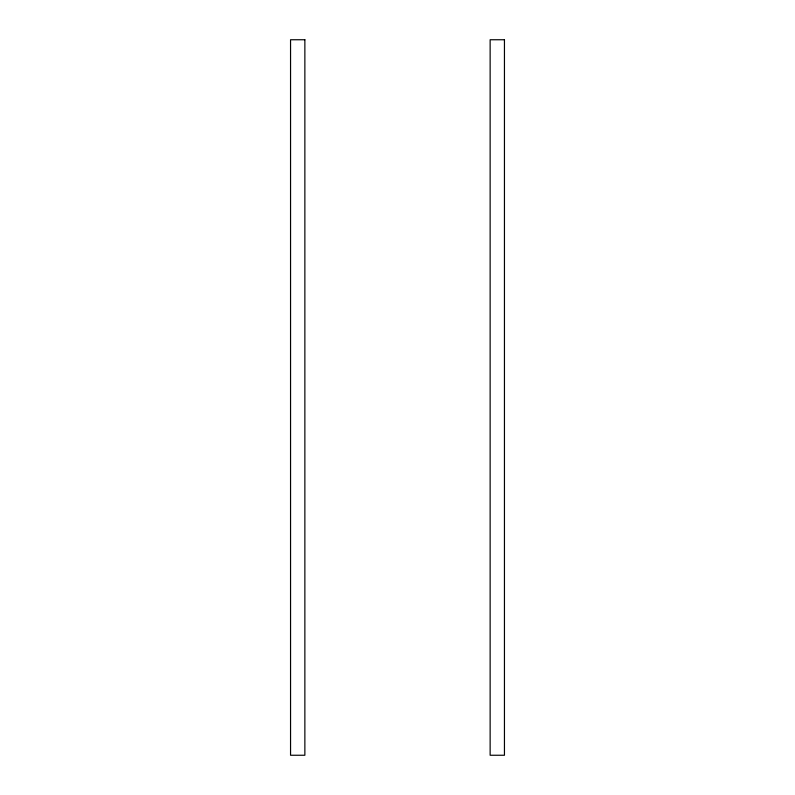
<?xml version="1.0" encoding="UTF-8"?>
<svg xmlns="http://www.w3.org/2000/svg" width="795" height="795" viewBox="0 0 795 795"><rect width="100%" height="100%" fill="white"/><g stroke="black" fill="none" stroke-linecap="round" stroke-linejoin="round"><path stroke-width="1.19" d="M304.863 39.75L290.553 39.75L290.553 755.25L304.863 755.25L304.863 39.75M504.447 39.75L490.137 39.75L490.137 755.25L504.447 755.25L504.447 39.75"/></g></svg>
